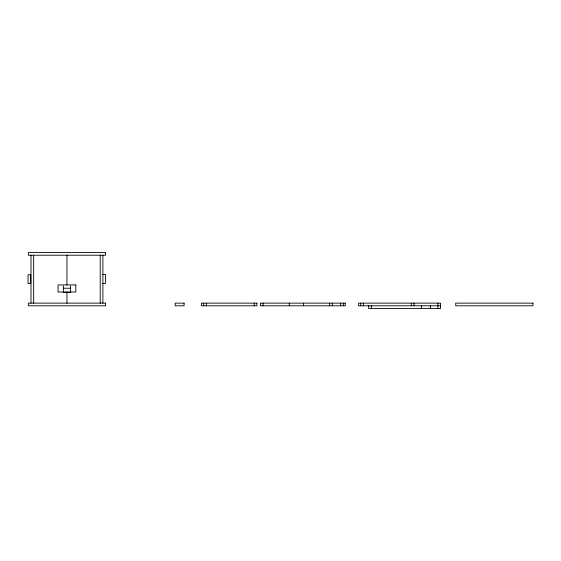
<?xml version="1.0" encoding="UTF-8"?>
<svg xmlns="http://www.w3.org/2000/svg" width="561" height="561" viewBox="0 0 561 561"><rect width="100%" height="100%" fill="white"/><g stroke="black" fill="none" stroke-linecap="round" stroke-linejoin="round"><path stroke-width="0.84" d="M102.894 274.532L105.552 274.532L105.552 283.41L102.894 283.41M63.344 288.228L70.623 288.228M440.567 305.794L358.542 305.794L358.542 303.136L440.567 303.136L440.567 308.459L368.668 308.459L368.668 305.794M437.903 303.136L437.903 308.459M430.35 305.794L430.35 308.459M421.479 305.794L421.479 308.459M414.018 303.136L414.018 305.794M411.353 303.136L411.353 305.794M371.333 305.794L371.333 308.459M363.423 303.136L363.423 305.794M360.758 303.136L360.758 305.794M343.332 303.136L343.332 305.794M340.667 303.136L340.667 305.794M332.336 303.136L332.336 305.794M329.672 303.136L329.672 305.794M303.487 303.136L303.487 305.794M289.287 303.136L289.287 305.794M263.102 303.136L263.102 305.794M254.252 303.136L254.252 305.794M206.322 303.136L206.322 305.794M203.657 303.136L203.657 305.794M102.894 255.206L102.894 303.136M100.23 255.206L100.23 303.136M70.623 285.872L70.623 292.365L63.344 292.365L63.344 285.872M66.948 255.171L66.948 284.939M66.948 292.036L66.948 303.213M33.66 255.206L33.66 303.136M30.995 255.206L30.995 303.136M105.552 252.541L28.338 252.541L28.338 255.206L105.552 255.206L105.552 252.541M30.715 274.715L28.05 274.715L28.05 283.586L30.715 283.586L30.715 274.715M75.819 284.939L58.071 284.939L58.071 292.036L75.819 292.036L75.819 284.939M105.552 303.136L28.338 303.136L28.338 305.794L105.552 305.794L105.552 303.136M184.078 303.136L175.2 303.136L175.2 305.794L184.078 305.794L184.078 303.136M256.917 303.136L201.441 303.136L201.441 305.794L256.917 305.794L256.917 303.136M345.225 303.136L260.444 303.136L260.444 305.794L345.225 305.794L345.225 303.136M532.95 303.136L455.728 303.136L455.728 305.794L532.95 305.794L532.95 303.136"/></g></svg>
